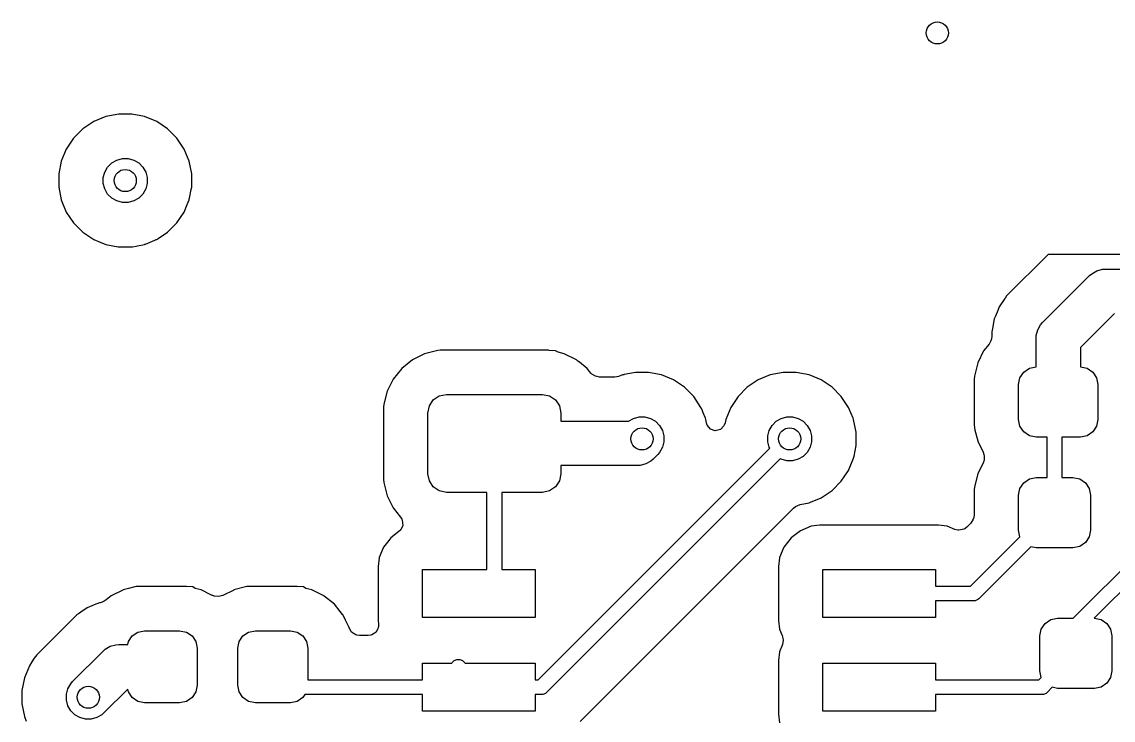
# Model space of a CAD drawing. Header units: inches. Extents: x 1.32 to 5.22, y -7.01 to -1.14.
# Drawn here: x 1.972 to 2.554, y -5.859 to -5.486 of the extents above; entities that cross this region are included whole.
import ezdxf

# ---------------------------------------------------------------- set-up
doc = ezdxf.new("R2010")
doc.units = ezdxf.units.IN
doc.header["$MEASUREMENT"] = 0
doc.layers.add('B.Cu', color=153, linetype='CONTINUOUS', true_color=0x4d7fc4)

msp = doc.modelspace()

# ---------------------------------------------------------------- linework, layer by layer
at = {"layer": 'B.Cu', "linetype": 'CONTINUOUS'}
for p, q in [((2.01077, -5.53945), (2.00496, -5.54333)), ((2.01722, -5.53678), (2.01077, -5.53945)), ((2.01077, -5.53945), (2.01077, -5.53945)), ((2.01077, -5.53945), (2.01077, -5.53945)), ((2.02407, -5.53541), (2.01722, -5.53678)), ((2.01722, -5.53678), (2.01722, -5.53678)), ((2.01722, -5.53678), (2.01722, -5.53678)), ((2.03105, -5.53541), (2.02407, -5.53541)), ((2.02407, -5.53541), (2.02407, -5.53541)), ((2.02407, -5.53541), (2.02407, -5.53541)), ((2.0379, -5.53678), (2.03105, -5.53541)), ((2.03105, -5.53541), (2.03105, -5.53541)), ((2.03105, -5.53541), (2.03105, -5.53541)), ((2.04435, -5.53945), (2.0379, -5.53678)), ((2.0379, -5.53678), (2.0379, -5.53678)), ((2.0379, -5.53678), (2.0379, -5.53678)), ((2.05016, -5.54333), (2.04435, -5.53945)), ((2.04435, -5.53945), (2.04435, -5.53945)), ((2.04435, -5.53945), (2.04435, -5.53945)), ((2.04435, -5.53945), (2.04435, -5.53945)), ((2.04435, -5.53945), (2.04435, -5.53945)), ((2.00496, -5.54333), (2.00002, -5.54827)), ((2.00496, -5.54333), (2.00496, -5.54333)), ((2.00496, -5.54333), (2.00496, -5.54333)), ((2.0551, -5.54827), (2.05016, -5.54333)), ((2.05016, -5.54333), (2.05016, -5.54333)), ((2.05016, -5.54333), (2.05016, -5.54333)), ((2.00002, -5.54827), (1.99614, -5.55407)), ((2.00002, -5.54827), (2.00002, -5.54827)), ((2.00002, -5.54827), (2.00002, -5.54827)), ((2.05898, -5.55407), (2.0551, -5.54827)), ((2.0551, -5.54827), (2.0551, -5.54827)), ((2.0551, -5.54827), (2.0551, -5.54827)), ((1.99614, -5.55407), (1.99347, -5.56052)), ((1.99614, -5.55407), (1.99614, -5.55407)), ((1.99614, -5.55407), (1.99614, -5.55407)), ((2.06165, -5.56052), (2.05898, -5.55407)), ((2.05898, -5.55407), (2.05898, -5.55407)), ((1.99347, -5.56053), (1.99211, -5.56737)), ((1.99347, -5.56052), (1.99347, -5.56053)), ((1.99347, -5.56053), (1.99347, -5.56053)), ((2.01819, -5.56368), (2.02037, -5.5615)), ((2.02037, -5.5615), (2.02304, -5.55995)), ((2.02304, -5.55995), (2.02602, -5.55916)), ((2.02602, -5.55916), (2.0291, -5.55916)), ((2.0291, -5.55916), (2.03208, -5.55995)), ((2.03208, -5.55995), (2.03475, -5.5615)), ((2.03475, -5.5615), (2.03693, -5.56368)), ((2.06165, -5.56053), (2.06165, -5.56052)), ((2.063, -5.56729), (2.06165, -5.56053)), ((1.99211, -5.56737), (1.99211, -5.57436)), ((2.01585, -5.56932), (2.01665, -5.56635)), ((2.01585, -5.57241), (2.01585, -5.56932)), ((2.01665, -5.56635), (2.01819, -5.56368)), ((2.03693, -5.56368), (2.03847, -5.56635)), ((2.03847, -5.56635), (2.03927, -5.56932)), ((2.03927, -5.56932), (2.03927, -5.57241)), ((2.06301, -5.56737), (2.063, -5.56729)), ((2.06301, -5.57436), (2.06301, -5.56737)), ((1.99211, -5.57436), (1.99347, -5.58121)), ((2.01665, -5.57539), (2.01585, -5.57241)), ((2.03927, -5.57241), (2.03847, -5.57539)), ((2.06277, -5.57557), (2.06301, -5.57436)), ((2.01819, -5.57806), (2.01665, -5.57539)), ((2.02037, -5.58024), (2.01819, -5.57806)), ((2.02304, -5.58178), (2.02037, -5.58024)), ((2.03475, -5.58024), (2.03208, -5.58178)), ((2.03693, -5.57806), (2.03475, -5.58024)), ((2.03847, -5.57539), (2.03693, -5.57806)), ((2.06165, -5.58121), (2.06173, -5.58082)), ((2.06173, -5.58082), (2.06185, -5.58022)), ((2.06185, -5.58022), (2.06277, -5.57557)), ((2.06277, -5.57557), (2.06277, -5.57557)), ((1.99347, -5.58121), (1.99347, -5.58121)), ((1.99347, -5.58121), (1.99347, -5.58121)), ((1.99347, -5.58121), (1.99614, -5.58766)), ((2.02602, -5.58258), (2.02304, -5.58178)), ((2.0291, -5.58258), (2.02602, -5.58258)), ((2.03208, -5.58178), (2.0291, -5.58258)), ((2.05898, -5.58766), (2.0606, -5.58374)), ((2.0606, -5.58374), (2.06165, -5.58121)), ((2.06165, -5.58121), (2.06165, -5.58121)), ((2.06165, -5.58121), (2.06165, -5.58121)), ((1.99614, -5.58766), (1.99614, -5.58766)), ((1.99614, -5.58766), (1.99614, -5.58766)), ((1.99614, -5.58766), (2.00002, -5.59347)), ((2.0551, -5.59347), (2.05898, -5.58766)), ((2.00002, -5.59347), (2.00002, -5.59347)), ((2.00002, -5.59347), (2.00002, -5.59347)), ((2.00002, -5.59347), (2.00496, -5.5984)), ((2.00496, -5.5984), (2.00496, -5.5984)), ((2.00496, -5.5984), (2.01077, -5.60228)), ((2.04516, -5.60174), (2.05016, -5.5984)), ((2.05016, -5.5984), (2.0551, -5.59347)), ((2.05016, -5.5984), (2.05016, -5.5984)), ((2.0551, -5.59347), (2.0551, -5.59347)), ((2.0551, -5.59347), (2.0551, -5.59347)), ((2.01077, -5.60228), (2.01077, -5.60228)), ((2.01077, -5.60228), (2.01415, -5.60368)), ((2.01415, -5.60368), (2.01722, -5.60496)), ((2.03834, -5.60477), (2.04341, -5.60268)), ((2.04341, -5.60268), (2.04409, -5.60239)), ((2.04409, -5.60239), (2.0442, -5.60235)), ((2.0442, -5.60235), (2.04426, -5.60233)), ((2.04426, -5.60233), (2.04444, -5.60225)), ((2.04444, -5.60225), (2.04481, -5.60209)), ((2.04481, -5.60209), (2.04516, -5.60174)), ((2.01722, -5.60496), (2.01722, -5.60496)), ((2.01722, -5.60496), (2.01722, -5.60496)), ((2.01722, -5.60496), (2.01722, -5.60496)), ((2.01722, -5.60496), (2.02377, -5.60626)), ((2.02377, -5.60626), (2.02387, -5.60629)), ((2.02387, -5.60629), (2.02407, -5.60632)), ((2.02407, -5.60632), (2.03105, -5.60632)), ((2.03105, -5.60632), (2.03121, -5.60632)), ((2.03121, -5.60632), (2.03152, -5.60623)), ((2.03152, -5.60623), (2.03333, -5.60586)), ((2.03333, -5.60586), (2.03406, -5.60572)), ((2.03333, -5.60586), (2.03333, -5.60586)), ((2.03406, -5.60572), (2.0379, -5.60496)), ((2.0379, -5.60496), (2.03803, -5.6049)), ((2.0379, -5.60496), (2.0379, -5.60496)), ((2.0379, -5.60496), (2.0379, -5.60496)), ((2.03803, -5.6049), (2.03834, -5.60477)), ((2.03834, -5.60477), (2.03834, -5.60477)), ((2.51974, -5.61024), (2.49756, -5.63242)), ((2.77559, -5.61024), (2.51974, -5.61024)), ((2.51675, -5.64667), (2.54185, -5.62157)), ((2.54185, -5.62157), (2.54301, -5.62055)), ((2.54301, -5.62055), (2.54568, -5.61901)), ((2.54568, -5.61901), (2.54866, -5.61821)), ((2.54866, -5.61821), (2.5502, -5.61811)), ((2.5502, -5.61811), (2.93307, -5.61811)), ((2.49756, -5.63242), (2.49678, -5.63358)), ((2.49368, -5.63823), (2.49284, -5.64026)), ((2.49665, -5.63378), (2.49368, -5.63823)), ((2.49678, -5.63358), (2.49665, -5.63378)), ((2.49665, -5.63378), (2.49665, -5.63378)), ((2.49678, -5.63358), (2.49678, -5.63358)), ((2.49101, -5.64468), (2.48998, -5.64982)), ((2.49159, -5.64328), (2.49101, -5.64468)), ((2.49101, -5.64468), (2.49101, -5.64468)), ((2.49284, -5.64026), (2.49159, -5.64328)), ((2.55509, -5.64173), (2.53691, -5.65991)), ((2.48998, -5.64982), (2.48965, -5.65153)), ((2.48998, -5.64982), (2.48998, -5.64982)), ((2.51339, -5.65348), (2.51419, -5.6505)), ((2.51419, -5.6505), (2.51573, -5.64783)), ((2.51573, -5.64783), (2.51675, -5.64667)), ((2.48912, -5.65644), (2.48824, -5.65812)), ((2.48945, -5.65533), (2.48912, -5.65644)), ((2.48965, -5.65396), (2.48945, -5.65533)), ((2.48965, -5.65153), (2.48965, -5.65396)), ((2.51329, -5.65502), (2.51339, -5.65348)), ((2.51329, -5.67028), (2.51329, -5.65502)), ((2.19427, -5.66151), (2.1872, -5.66327)), ((2.19544, -5.66143), (2.19427, -5.66151)), ((2.19591, -5.6614), (2.19544, -5.66143)), ((2.19544, -5.66143), (2.19544, -5.66143)), ((2.25291, -5.6614), (2.19591, -5.6614)), ((2.25332, -5.66143), (2.25291, -5.6614)), ((2.25291, -5.6614), (2.25291, -5.6614)), ((2.25369, -5.66145), (2.25332, -5.66143)), ((2.25332, -5.66143), (2.25332, -5.66143)), ((2.25704, -5.66168), (2.25369, -5.66145)), ((2.25838, -5.66246), (2.25704, -5.66168)), ((2.26162, -5.66327), (2.25838, -5.66246)), ((2.48532, -5.66175), (2.48214, -5.66818)), ((2.48823, -5.65814), (2.48532, -5.66175)), ((2.48532, -5.66175), (2.48532, -5.66175)), ((2.48532, -5.66175), (2.48532, -5.66175)), ((2.48824, -5.65812), (2.48823, -5.65814)), ((2.53691, -5.65991), (2.53691, -5.67028)), ((2.18068, -5.6665), (2.175, -5.67107)), ((2.18719, -5.66327), (2.18068, -5.6665)), ((2.1872, -5.66327), (2.18719, -5.66327)), ((2.1872, -5.66327), (2.1872, -5.66327)), ((2.26814, -5.6665), (2.26162, -5.66327)), ((2.26162, -5.66327), (2.26162, -5.66327)), ((2.26816, -5.66651), (2.26814, -5.6665)), ((2.26825, -5.66658), (2.26816, -5.66651)), ((2.26835, -5.66667), (2.26825, -5.66658)), ((2.26825, -5.66658), (2.26825, -5.66658)), ((2.26899, -5.66718), (2.26835, -5.66667)), ((2.26978, -5.66782), (2.26899, -5.66718)), ((2.27382, -5.67107), (2.26978, -5.66782)), ((2.48214, -5.66818), (2.4804, -5.67515)), ((2.48214, -5.66818), (2.48214, -5.66818)), ((2.175, -5.67107), (2.17044, -5.67674)), ((2.175, -5.67107), (2.175, -5.67107)), ((2.2758, -5.67354), (2.27382, -5.67107)), ((2.27382, -5.67107), (2.27382, -5.67107)), ((2.27635, -5.67411), (2.2758, -5.67354)), ((2.27639, -5.67415), (2.27635, -5.67411)), ((2.27828, -5.67521), (2.27639, -5.67415)), ((2.29966, -5.67321), (2.29367, -5.6744)), ((2.30664, -5.67321), (2.29966, -5.67321)), ((2.29966, -5.67321), (2.29966, -5.67321)), ((2.29966, -5.67321), (2.29966, -5.67321)), ((2.31349, -5.67457), (2.30664, -5.67321)), ((2.30664, -5.67321), (2.30664, -5.67321)), ((2.30664, -5.67321), (2.30664, -5.67321)), ((2.3784, -5.67321), (2.37155, -5.67457)), ((2.38538, -5.67321), (2.3784, -5.67321)), ((2.3784, -5.67321), (2.3784, -5.67321)), ((2.3784, -5.67321), (2.3784, -5.67321)), ((2.39223, -5.67457), (2.38538, -5.67321)), ((2.38538, -5.67321), (2.38538, -5.67321)), ((2.38538, -5.67321), (2.38538, -5.67321)), ((2.50465, -5.67605), (2.50668, -5.67301)), ((2.50668, -5.67301), (2.50971, -5.67099)), ((2.50971, -5.67099), (2.51329, -5.67028)), ((2.53691, -5.67028), (2.54049, -5.67099)), ((2.54049, -5.67099), (2.54352, -5.67301)), ((2.54352, -5.67301), (2.54555, -5.67605)), ((2.17044, -5.67674), (2.16721, -5.68326)), ((2.17044, -5.67674), (2.17044, -5.67674)), ((2.27918, -5.67547), (2.27828, -5.67521)), ((2.28056, -5.67567), (2.27918, -5.67547)), ((2.28871, -5.67567), (2.28056, -5.67567)), ((2.28966, -5.67558), (2.28871, -5.67567)), ((2.29058, -5.67539), (2.28966, -5.67558)), ((2.2915, -5.67511), (2.29058, -5.67539)), ((2.29281, -5.67457), (2.2915, -5.67511)), ((2.29295, -5.67454), (2.29281, -5.67457)), ((2.29318, -5.6745), (2.29295, -5.67454)), ((2.29295, -5.67454), (2.29295, -5.67454)), ((2.29328, -5.67448), (2.29318, -5.6745)), ((2.2934, -5.67445), (2.29328, -5.67448)), ((2.29328, -5.67448), (2.29328, -5.67448)), ((2.29367, -5.6744), (2.2934, -5.67445)), ((2.2934, -5.67445), (2.2934, -5.67445)), ((2.2934, -5.67445), (2.2934, -5.67445)), ((2.29367, -5.6744), (2.29367, -5.6744)), ((2.31994, -5.67724), (2.31349, -5.67457)), ((2.31349, -5.67457), (2.31349, -5.67457)), ((2.31349, -5.67457), (2.31349, -5.67457)), ((2.32575, -5.68112), (2.31994, -5.67724)), ((2.31994, -5.67724), (2.31994, -5.67724)), ((2.31994, -5.67724), (2.31994, -5.67724)), ((2.31994, -5.67724), (2.31994, -5.67724)), ((2.31994, -5.67724), (2.31994, -5.67724)), ((2.3651, -5.67724), (2.35929, -5.68112)), ((2.37155, -5.67457), (2.3651, -5.67724)), ((2.3651, -5.67724), (2.3651, -5.67724)), ((2.3651, -5.67724), (2.3651, -5.67724)), ((2.37155, -5.67457), (2.37155, -5.67457)), ((2.37155, -5.67457), (2.37155, -5.67457)), ((2.39868, -5.67724), (2.39223, -5.67457)), ((2.39223, -5.67457), (2.39223, -5.67457)), ((2.39223, -5.67457), (2.39223, -5.67457)), ((2.40449, -5.68112), (2.39868, -5.67724)), ((2.39868, -5.67724), (2.39868, -5.67724)), ((2.39868, -5.67724), (2.39868, -5.67724)), ((2.39868, -5.67724), (2.39868, -5.67724)), ((2.39868, -5.67724), (2.39868, -5.67724)), ((2.48039, -5.6753), (2.4803, -5.67674)), ((2.4803, -5.67674), (2.4803, -5.67674)), ((2.4803, -5.67674), (2.4803, -5.67676)), ((2.4803, -5.67676), (2.4803, -5.70123)), ((2.4804, -5.67515), (2.48039, -5.6753)), ((2.48039, -5.6753), (2.48039, -5.6753)), ((2.4804, -5.67515), (2.4804, -5.67515)), ((2.50394, -5.67963), (2.50465, -5.67605)), ((2.50394, -5.69833), (2.50394, -5.67963)), ((2.54555, -5.67605), (2.54626, -5.67963)), ((2.54626, -5.67963), (2.54626, -5.69833)), ((2.1672, -5.68327), (2.16568, -5.68937)), ((2.16721, -5.68326), (2.1672, -5.68327)), ((2.19186, -5.68792), (2.19505, -5.68579)), ((2.19505, -5.68579), (2.19882, -5.68504)), ((2.19882, -5.68504), (2.25, -5.68504)), ((2.25, -5.68504), (2.25377, -5.68579)), ((2.25377, -5.68579), (2.25696, -5.68792)), ((2.33069, -5.68606), (2.32575, -5.68112)), ((2.32575, -5.68112), (2.32575, -5.68112)), ((2.32575, -5.68112), (2.32575, -5.68112)), ((2.35929, -5.68112), (2.35435, -5.68606)), ((2.35929, -5.68112), (2.35929, -5.68112)), ((2.35929, -5.68112), (2.35929, -5.68112)), ((2.40943, -5.68606), (2.40449, -5.68112)), ((2.40449, -5.68112), (2.40449, -5.68112)), ((2.40449, -5.68112), (2.40449, -5.68112)), ((2.16537, -5.6915), (2.16534, -5.69187)), ((2.16545, -5.69033), (2.16537, -5.6915)), ((2.16568, -5.68937), (2.16545, -5.69033)), ((2.18898, -5.69488), (2.18973, -5.69112)), ((2.18973, -5.69112), (2.19186, -5.68792)), ((2.25696, -5.68792), (2.25909, -5.69112)), ((2.25909, -5.69112), (2.25984, -5.69488)), ((2.33457, -5.69187), (2.33069, -5.68606)), ((2.33069, -5.68606), (2.33069, -5.68606)), ((2.33069, -5.68606), (2.33069, -5.68606)), ((2.35435, -5.68606), (2.35047, -5.69187)), ((2.35435, -5.68606), (2.35435, -5.68606)), ((2.35435, -5.68606), (2.35435, -5.68606)), ((2.41331, -5.69187), (2.40943, -5.68606)), ((2.40943, -5.68606), (2.40943, -5.68606)), ((2.40943, -5.68606), (2.40943, -5.68606)), ((2.16534, -5.69192), (2.16533, -5.69197)), ((2.16533, -5.69197), (2.16533, -5.73027)), ((2.16534, -5.69187), (2.16534, -5.69192)), ((2.18898, -5.72736), (2.18898, -5.69488)), ((2.25984, -5.69488), (2.25984, -5.69931)), ((2.29863, -5.69775), (2.30161, -5.69695)), ((2.30161, -5.69695), (2.30469, -5.69695)), ((2.30469, -5.69695), (2.30767, -5.69775)), ((2.33478, -5.69239), (2.33457, -5.69187)), ((2.33457, -5.69187), (2.33457, -5.69187)), ((2.33533, -5.69372), (2.33478, -5.69239)), ((2.33579, -5.69483), (2.33533, -5.69372)), ((2.33694, -5.69759), (2.33579, -5.69483)), ((2.35047, -5.69187), (2.3478, -5.69832)), ((2.35047, -5.69187), (2.35047, -5.69187)), ((2.35047, -5.69187), (2.35047, -5.69187)), ((2.37737, -5.69775), (2.38035, -5.69695)), ((2.38035, -5.69695), (2.38343, -5.69695)), ((2.38343, -5.69695), (2.38641, -5.69775)), ((2.41453, -5.69483), (2.41331, -5.69187)), ((2.41331, -5.69187), (2.41331, -5.69187)), ((2.4157, -5.69765), (2.41453, -5.69483)), ((2.25984, -5.69931), (2.29594, -5.69931)), ((2.29594, -5.69931), (2.29596, -5.69929)), ((2.29596, -5.69929), (2.29863, -5.69775)), ((2.30767, -5.69775), (2.31034, -5.69929)), ((2.31034, -5.69929), (2.31252, -5.70147)), ((2.31252, -5.70147), (2.31406, -5.70414)), ((2.33724, -5.69832), (2.33694, -5.69759)), ((2.33724, -5.69833), (2.33724, -5.69832)), ((2.33724, -5.69832), (2.33724, -5.69832)), ((2.33725, -5.6984), (2.33724, -5.69833)), ((2.33759, -5.70006), (2.33725, -5.6984)), ((2.33762, -5.70023), (2.33759, -5.70006)), ((2.33797, -5.70131), (2.33762, -5.70023)), ((2.33805, -5.70149), (2.33797, -5.70131)), ((2.33964, -5.70342), (2.33805, -5.70149)), ((2.33805, -5.70149), (2.33805, -5.70149)), ((2.34682, -5.70173), (2.34491, -5.70371)), ((2.34698, -5.70141), (2.34682, -5.70173)), ((2.34744, -5.7001), (2.34698, -5.70141)), ((2.3478, -5.69832), (2.34744, -5.7001)), ((2.3478, -5.69832), (2.3478, -5.69832)), ((2.37098, -5.70414), (2.37252, -5.70147)), ((2.37252, -5.70147), (2.3747, -5.69929)), ((2.3747, -5.69929), (2.37737, -5.69775)), ((2.38641, -5.69775), (2.38908, -5.69929)), ((2.38908, -5.69929), (2.39126, -5.70147)), ((2.39126, -5.70147), (2.3928, -5.70414)), ((2.41598, -5.69832), (2.4157, -5.69765)), ((2.41733, -5.70509), (2.41598, -5.69832)), ((2.41598, -5.69832), (2.41598, -5.69832)), ((2.4803, -5.70123), (2.4803, -5.70133)), ((2.4803, -5.70133), (2.48031, -5.70141)), ((2.48031, -5.70141), (2.48039, -5.70258)), ((2.48039, -5.70258), (2.48039, -5.70264)), ((2.48039, -5.70264), (2.4804, -5.70274)), ((2.4804, -5.70274), (2.4804, -5.70281)), ((2.4804, -5.70281), (2.4807, -5.70401)), ((2.50465, -5.70191), (2.50394, -5.69833)), ((2.50668, -5.70494), (2.50465, -5.70191)), ((2.54555, -5.70191), (2.54352, -5.70494)), ((2.54626, -5.69833), (2.54555, -5.70191)), ((2.31406, -5.70414), (2.31486, -5.70712)), ((2.31486, -5.70712), (2.31486, -5.7102)), ((2.34223, -5.70434), (2.33964, -5.70342)), ((2.34491, -5.70371), (2.34223, -5.70434)), ((2.37018, -5.70712), (2.37098, -5.70414)), ((2.37018, -5.7102), (2.37018, -5.70712)), ((2.3928, -5.70414), (2.3936, -5.70712)), ((2.3936, -5.70712), (2.3936, -5.7102)), ((2.41734, -5.70516), (2.41733, -5.70509)), ((2.41734, -5.71216), (2.41734, -5.70516)), ((2.4807, -5.70401), (2.48214, -5.70977)), ((2.50971, -5.70697), (2.50668, -5.70494)), ((2.51329, -5.70768), (2.50971, -5.70697)), ((2.51919, -5.70768), (2.51329, -5.70768)), ((2.51919, -5.72933), (2.51919, -5.70768)), ((2.53691, -5.70768), (2.52707, -5.70768)), ((2.52707, -5.70768), (2.52707, -5.72933)), ((2.54049, -5.70697), (2.53691, -5.70768)), ((2.54352, -5.70494), (2.54049, -5.70697)), ((2.24778, -5.8372), (2.37128, -5.7137)), ((2.31406, -5.71318), (2.31252, -5.71585)), ((2.31486, -5.7102), (2.31406, -5.71318)), ((2.37098, -5.71318), (2.37018, -5.7102)), ((2.37128, -5.7137), (2.37098, -5.71318)), ((2.3928, -5.71318), (2.39126, -5.71585)), ((2.3936, -5.7102), (2.3928, -5.71318)), ((2.4162, -5.71792), (2.41733, -5.71224)), ((2.41733, -5.71224), (2.41734, -5.71216)), ((2.48214, -5.70977), (2.48214, -5.70979)), ((2.48214, -5.70979), (2.4822, -5.70989)), ((2.4822, -5.70989), (2.48508, -5.71571)), ((2.37685, -5.71927), (2.25219, -5.84393)), ((2.30788, -5.72049), (2.30521, -5.72203)), ((2.30904, -5.71947), (2.30788, -5.72049)), ((2.3115, -5.71701), (2.30904, -5.71947)), ((2.31252, -5.71585), (2.3115, -5.71701)), ((2.37737, -5.71957), (2.37685, -5.71927)), ((2.38035, -5.72037), (2.37737, -5.71957)), ((2.38343, -5.72037), (2.38035, -5.72037)), ((2.38641, -5.71957), (2.38343, -5.72037)), ((2.38908, -5.71803), (2.38641, -5.71957)), ((2.39126, -5.71585), (2.38908, -5.71803)), ((2.41331, -5.72545), (2.41529, -5.72067)), ((2.41529, -5.72067), (2.41598, -5.719)), ((2.41598, -5.719), (2.41608, -5.7185)), ((2.41598, -5.719), (2.41598, -5.719)), ((2.41608, -5.7185), (2.4162, -5.71792)), ((2.48508, -5.71571), (2.48551, -5.71703)), ((2.48551, -5.72026), (2.4852, -5.72106)), ((2.48551, -5.71703), (2.48567, -5.71792)), ((2.48555, -5.72014), (2.48551, -5.72026)), ((2.48567, -5.71792), (2.48555, -5.72014)), ((2.30069, -5.72293), (2.25984, -5.72293)), ((2.25984, -5.72293), (2.25984, -5.72736)), ((2.30223, -5.72283), (2.30069, -5.72293)), ((2.30521, -5.72203), (2.30223, -5.72283)), ((2.40943, -5.73126), (2.41331, -5.72545)), ((2.4852, -5.72106), (2.48214, -5.72723)), ((2.16533, -5.73027), (2.16545, -5.73191)), ((2.16545, -5.73191), (2.16545, -5.73191)), ((2.16545, -5.73191), (2.1672, -5.73898)), ((2.18973, -5.73113), (2.18898, -5.72736)), ((2.19186, -5.73432), (2.18973, -5.73113)), ((2.25909, -5.73113), (2.25696, -5.73432)), ((2.25984, -5.72736), (2.25909, -5.73113)), ((2.40449, -5.7362), (2.40943, -5.73126)), ((2.48214, -5.72724), (2.4804, -5.7342)), ((2.48214, -5.72723), (2.48214, -5.72724)), ((2.50465, -5.7351), (2.50668, -5.73207)), ((2.50668, -5.73207), (2.50971, -5.73004)), ((2.50971, -5.73004), (2.51329, -5.72933)), ((2.51329, -5.72933), (2.51919, -5.72933)), ((2.52707, -5.72933), (2.53297, -5.72933)), ((2.53297, -5.72933), (2.53655, -5.73004)), ((2.53655, -5.73004), (2.53958, -5.73207)), ((2.53958, -5.73207), (2.54161, -5.7351)), ((2.19505, -5.73646), (2.19186, -5.73432)), ((2.19882, -5.7372), (2.19505, -5.73646)), ((2.22047, -5.7372), (2.19882, -5.7372)), ((2.22047, -5.77835), (2.22047, -5.7372)), ((2.25, -5.7372), (2.22835, -5.7372)), ((2.22835, -5.7372), (2.22835, -5.77835)), ((2.25377, -5.73646), (2.25, -5.7372)), ((2.25696, -5.73432), (2.25377, -5.73646)), ((2.39868, -5.74008), (2.40449, -5.7362)), ((2.4804, -5.7342), (2.4803, -5.73581)), ((2.4803, -5.73581), (2.4803, -5.74914)), ((2.50394, -5.73868), (2.50465, -5.7351)), ((2.54161, -5.7351), (2.54232, -5.73868)), ((2.1672, -5.73898), (2.1672, -5.73898)), ((2.1672, -5.73898), (2.1672, -5.73898)), ((2.1672, -5.73898), (2.17044, -5.7455)), ((2.38617, -5.74419), (2.38755, -5.74368)), ((2.38755, -5.74368), (2.39223, -5.74275)), ((2.39223, -5.74275), (2.39298, -5.74244)), ((2.39298, -5.74244), (2.39868, -5.74008)), ((2.39868, -5.74008), (2.39868, -5.74008)), ((2.39868, -5.74008), (2.39868, -5.74008)), ((2.50394, -5.75738), (2.50394, -5.73868)), ((2.54232, -5.73868), (2.54232, -5.75738)), ((2.17044, -5.7455), (2.17433, -5.75034)), ((2.27008, -5.85948), (2.38391, -5.74564)), ((2.38391, -5.74564), (2.38502, -5.74481)), ((2.38502, -5.74481), (2.38617, -5.74419)), ((2.4803, -5.74914), (2.4801, -5.75052)), ((2.17433, -5.75034), (2.17504, -5.75154)), ((2.17556, -5.75488), (2.17451, -5.75712)), ((2.17504, -5.75154), (2.17517, -5.75186)), ((2.17517, -5.75186), (2.17527, -5.75211)), ((2.17527, -5.75211), (2.17556, -5.75484)), ((2.17556, -5.75484), (2.17556, -5.75488)), ((2.39332, -5.75531), (2.38757, -5.7577)), ((2.39794, -5.7547), (2.39332, -5.75531)), ((2.39332, -5.75531), (2.39332, -5.75531)), ((2.39332, -5.75531), (2.39332, -5.75531)), ((2.4612, -5.7547), (2.39794, -5.7547)), ((2.39794, -5.7547), (2.39794, -5.7547)), ((2.46127, -5.75471), (2.4612, -5.7547)), ((2.4612, -5.7547), (2.4612, -5.7547)), ((2.4612, -5.7547), (2.4612, -5.7547)), ((2.4612, -5.7547), (2.4612, -5.7547)), ((2.46582, -5.75531), (2.46127, -5.75471)), ((2.47002, -5.75706), (2.46582, -5.75531)), ((2.46582, -5.75531), (2.46582, -5.75531)), ((2.47725, -5.75491), (2.47642, -5.75574)), ((2.47857, -5.75359), (2.47725, -5.75491)), ((2.47725, -5.75491), (2.47725, -5.75491)), ((2.47981, -5.75151), (2.47857, -5.75359)), ((2.4801, -5.75052), (2.47981, -5.75151)), ((2.16916, -5.76149), (2.16805, -5.76294)), ((2.1735, -5.75816), (2.16916, -5.76148)), ((2.16916, -5.76148), (2.16916, -5.76149)), ((2.17429, -5.7574), (2.1735, -5.75816)), ((2.17451, -5.75712), (2.17429, -5.7574)), ((2.38263, -5.76148), (2.37884, -5.76642)), ((2.38757, -5.7577), (2.38263, -5.76148)), ((2.47154, -5.75741), (2.47002, -5.75706)), ((2.47208, -5.75745), (2.47154, -5.75741)), ((2.47477, -5.75687), (2.47208, -5.75745)), ((2.47208, -5.75745), (2.47208, -5.75745)), ((2.47531, -5.75657), (2.47477, -5.75687)), ((2.47642, -5.75574), (2.47531, -5.75657)), ((2.47839, -5.7872), (2.50465, -5.76095)), ((2.50465, -5.76095), (2.50394, -5.75738)), ((2.53311, -5.80433), (2.5765, -5.76095)), ((2.54161, -5.76096), (2.53958, -5.76399)), ((2.54232, -5.75738), (2.54161, -5.76096)), ((2.16537, -5.76642), (2.16306, -5.77201)), ((2.16805, -5.76294), (2.16537, -5.76642)), ((2.16537, -5.76642), (2.16537, -5.76642)), ((2.16805, -5.76294), (2.16805, -5.76294)), ((2.37884, -5.76642), (2.37652, -5.77201)), ((2.51054, -5.76619), (2.4828, -5.79393)), ((2.51329, -5.76673), (2.51054, -5.76619)), ((2.53297, -5.76673), (2.51329, -5.76673)), ((2.53655, -5.76602), (2.53297, -5.76673)), ((2.53958, -5.76399), (2.53655, -5.76602)), ((2.58239, -5.76619), (2.54425, -5.80433)), ((2.16299, -5.77217), (2.16238, -5.7768)), ((2.163, -5.77213), (2.16299, -5.77217)), ((2.16306, -5.77201), (2.163, -5.77213)), ((2.37645, -5.77217), (2.37585, -5.7768)), ((2.37647, -5.77213), (2.37645, -5.77217)), ((2.37652, -5.77201), (2.37647, -5.77213)), ((2.16238, -5.7768), (2.16238, -5.80549)), ((2.18602, -5.80394), (2.18602, -5.77835)), ((2.18602, -5.77835), (2.22047, -5.77835)), ((2.22835, -5.77835), (2.24618, -5.77835)), ((2.24618, -5.77835), (2.24618, -5.80394)), ((2.37585, -5.7768), (2.37585, -5.80549)), ((2.39949, -5.80394), (2.39949, -5.77835)), ((2.39949, -5.77835), (2.45965, -5.77835)), ((2.45965, -5.77835), (2.45965, -5.7872)), ((2.02633, -5.78928), (2.02002, -5.79241)), ((2.02643, -5.78923), (2.02633, -5.78928)), ((2.02645, -5.78922), (2.02643, -5.78923)), ((2.02923, -5.78853), (2.02645, -5.78922)), ((2.02645, -5.78922), (2.02645, -5.78922)), ((2.03341, -5.78749), (2.02923, -5.78853)), ((2.03348, -5.78748), (2.03341, -5.78749)), ((2.03358, -5.78748), (2.03348, -5.78748)), ((2.03376, -5.78747), (2.03358, -5.78748)), ((2.03489, -5.78739), (2.03376, -5.78747)), ((2.03499, -5.78738), (2.03489, -5.78739)), ((2.03503, -5.78738), (2.03499, -5.78738)), ((2.05946, -5.78738), (2.03503, -5.78738)), ((2.06, -5.78742), (2.05946, -5.78738)), ((2.05946, -5.78738), (2.05946, -5.78738)), ((2.06026, -5.78744), (2.06, -5.78742)), ((2.06, -5.78742), (2.06, -5.78742)), ((2.06357, -5.78766), (2.06026, -5.78744)), ((2.06491, -5.78844), (2.06357, -5.78766)), ((2.06804, -5.78922), (2.06491, -5.78844)), ((2.06805, -5.78923), (2.06804, -5.78922)), ((2.06804, -5.78922), (2.06804, -5.78922)), ((2.07324, -5.7918), (2.06805, -5.78923)), ((2.08539, -5.78928), (2.07957, -5.79217)), ((2.08549, -5.78923), (2.08539, -5.78928)), ((2.09247, -5.78749), (2.08549, -5.78923)), ((2.09253, -5.78748), (2.09247, -5.78749)), ((2.09263, -5.78748), (2.09253, -5.78748)), ((2.09282, -5.78747), (2.09263, -5.78748)), ((2.09395, -5.78739), (2.09282, -5.78747)), ((2.09404, -5.78738), (2.09395, -5.78739)), ((2.09408, -5.78738), (2.09404, -5.78738)), ((2.11852, -5.78738), (2.09408, -5.78738)), ((2.11906, -5.78742), (2.11852, -5.78738)), ((2.11852, -5.78738), (2.11852, -5.78738)), ((2.11932, -5.78744), (2.11906, -5.78742)), ((2.11906, -5.78742), (2.11906, -5.78742)), ((2.12262, -5.78766), (2.11932, -5.78744)), ((2.12396, -5.78844), (2.12262, -5.78766)), ((2.12709, -5.78922), (2.12396, -5.78844)), ((2.13354, -5.79242), (2.12709, -5.78922)), ((2.12709, -5.78922), (2.12709, -5.78922)), ((2.45965, -5.7872), (2.47839, -5.7872)), ((2.01377, -5.79613), (2.01103, -5.79726)), ((2.01418, -5.79604), (2.01377, -5.79613)), ((2.01377, -5.79613), (2.01377, -5.79613)), ((2.01377, -5.79613), (2.01377, -5.79613)), ((2.01377, -5.79613), (2.01377, -5.79613)), ((2.01529, -5.79568), (2.01418, -5.79604)), ((2.01633, -5.7952), (2.01529, -5.79568)), ((2.01733, -5.79458), (2.01633, -5.7952)), ((2.02002, -5.79241), (2.01733, -5.79458)), ((2.07397, -5.79217), (2.07324, -5.7918)), ((2.07422, -5.79229), (2.07397, -5.79217)), ((2.07501, -5.7926), (2.07422, -5.79229)), ((2.07508, -5.79262), (2.07501, -5.7926)), ((2.07513, -5.79263), (2.07508, -5.79262)), ((2.07736, -5.79276), (2.07513, -5.79263)), ((2.07825, -5.7926), (2.07736, -5.79276)), ((2.07957, -5.79217), (2.07825, -5.7926)), ((2.13363, -5.79249), (2.13354, -5.79242)), ((2.13373, -5.79258), (2.13363, -5.79249)), ((2.13363, -5.79249), (2.13363, -5.79249)), ((2.13912, -5.79691), (2.13373, -5.79258)), ((2.48002, -5.79508), (2.45965, -5.79508)), ((2.45965, -5.79508), (2.45965, -5.80394)), ((2.48079, -5.795), (2.48002, -5.79508)), ((2.48221, -5.79442), (2.48079, -5.795)), ((2.4828, -5.79393), (2.48221, -5.79442)), ((2.00268, -5.8019), (2.00166, -5.80258)), ((2.00384, -5.80112), (2.00268, -5.8019)), ((2.00732, -5.7988), (2.00384, -5.80112)), ((2.01103, -5.79726), (2.00732, -5.7988)), ((2.00732, -5.7988), (2.00732, -5.7988)), ((2.14213, -5.80066), (2.13912, -5.79691)), ((2.14345, -5.80229), (2.14213, -5.80066)), ((2.00151, -5.80268), (1.98034, -5.82386)), ((2.00166, -5.80258), (2.00151, -5.80268)), ((2.14353, -5.80239), (2.14345, -5.80229)), ((2.14365, -5.80255), (2.14353, -5.80239)), ((2.14353, -5.80239), (2.14353, -5.80239)), ((2.14374, -5.80277), (2.14365, -5.80255)), ((2.14507, -5.80544), (2.14374, -5.80277)), ((2.1468, -5.80893), (2.14507, -5.80544)), ((2.16238, -5.80549), (2.16263, -5.80735)), ((2.16263, -5.80735), (2.16254, -5.80788)), ((2.16254, -5.80788), (2.16265, -5.80841)), ((2.24618, -5.80394), (2.18602, -5.80394)), ((2.37585, -5.80549), (2.37645, -5.81011)), ((2.45965, -5.80394), (2.39949, -5.80394)), ((2.51603, -5.8101), (2.51805, -5.80707)), ((2.51805, -5.80707), (2.52109, -5.80504)), ((2.52109, -5.80504), (2.52467, -5.80433)), ((2.52467, -5.80433), (2.53311, -5.80433)), ((2.54425, -5.80433), (2.54435, -5.80433)), ((2.54435, -5.80433), (2.54793, -5.80504)), ((2.54793, -5.80504), (2.55096, -5.80707)), ((2.55096, -5.80707), (2.55299, -5.8101)), ((2.02926, -5.8168), (2.03128, -5.81376)), ((2.03128, -5.81376), (2.03432, -5.81174)), ((2.03432, -5.81174), (2.03789, -5.81102)), ((2.03789, -5.81102), (2.05659, -5.81102)), ((2.05659, -5.81102), (2.06017, -5.81174)), ((2.06017, -5.81174), (2.06321, -5.81376)), ((2.06321, -5.81376), (2.06523, -5.8168)), ((2.08831, -5.8168), (2.09034, -5.81376)), ((2.09034, -5.81376), (2.09337, -5.81174)), ((2.09337, -5.81174), (2.09695, -5.81102)), ((2.09695, -5.81102), (2.11565, -5.81102)), ((2.11565, -5.81102), (2.11923, -5.81174)), ((2.11923, -5.81174), (2.12226, -5.81376)), ((2.12226, -5.81376), (2.12429, -5.8168)), ((2.14693, -5.80944), (2.1468, -5.80893)), ((2.14797, -5.81145), (2.14693, -5.80944)), ((2.14819, -5.8117), (2.14797, -5.81145)), ((2.15051, -5.81319), (2.14819, -5.8117)), ((2.1511, -5.81337), (2.15051, -5.81319)), ((2.15247, -5.81356), (2.1511, -5.81337)), ((2.15719, -5.81356), (2.15247, -5.81356)), ((2.15854, -5.81337), (2.15719, -5.81356)), ((2.15905, -5.81323), (2.15854, -5.81337)), ((2.16135, -5.81178), (2.15905, -5.81323)), ((2.16211, -5.81017), (2.16135, -5.81178)), ((2.1622, -5.81007), (2.16211, -5.81017)), ((2.16223, -5.80992), (2.1622, -5.81007)), ((2.16252, -5.80929), (2.16223, -5.80992)), ((2.16261, -5.80874), (2.16252, -5.80929)), ((2.16265, -5.80841), (2.16261, -5.80874)), ((2.37645, -5.81011), (2.37645, -5.81011)), ((2.37645, -5.81011), (2.37646, -5.81011)), ((2.37646, -5.81011), (2.37646, -5.81011)), ((2.37646, -5.81011), (2.37791, -5.81363)), ((2.37791, -5.81363), (2.37826, -5.81497)), ((2.51531, -5.81368), (2.51603, -5.8101)), ((2.51531, -5.83238), (2.51531, -5.81368)), ((2.55299, -5.8101), (2.5537, -5.81368)), ((2.5537, -5.81368), (2.5537, -5.83238)), ((2.01692, -5.82085), (2.01959, -5.8193)), ((2.01959, -5.8193), (2.02257, -5.81851)), ((2.02257, -5.81851), (2.02411, -5.81841)), ((2.02411, -5.81841), (2.02893, -5.81841)), ((2.02893, -5.81841), (2.02926, -5.8168)), ((2.06523, -5.8168), (2.06594, -5.82037)), ((2.0876, -5.82037), (2.08831, -5.8168)), ((2.12429, -5.8168), (2.125, -5.82037)), ((2.37802, -5.81839), (2.37646, -5.82217)), ((2.37837, -5.816), (2.37802, -5.81839)), ((2.37826, -5.81497), (2.37837, -5.816)), ((1.97978, -5.82469), (1.97909, -5.82572)), ((1.98034, -5.82386), (1.97978, -5.82469)), ((1.97978, -5.82469), (1.97978, -5.82469)), ((1.98034, -5.82386), (1.98034, -5.82386)), ((1.99952, -5.83811), (2.01576, -5.82186)), ((2.01576, -5.82186), (2.01692, -5.82085)), ((2.06594, -5.82037), (2.06594, -5.84006)), ((2.0876, -5.84006), (2.0876, -5.82037)), ((2.125, -5.82037), (2.125, -5.8372)), ((2.37645, -5.82217), (2.37585, -5.8268)), ((2.37646, -5.82217), (2.37645, -5.82217)), ((1.97646, -5.82966), (1.97554, -5.83187)), ((1.9778, -5.82766), (1.97646, -5.82966)), ((1.97646, -5.82966), (1.97646, -5.82966)), ((1.97909, -5.82572), (1.9778, -5.82766)), ((2.18602, -5.8372), (2.18602, -5.82835)), ((2.18602, -5.82835), (2.20177, -5.82835)), ((2.20177, -5.82835), (2.2019, -5.82803)), ((2.2019, -5.82803), (2.20299, -5.82694)), ((2.20299, -5.82694), (2.20441, -5.82636)), ((2.20441, -5.82636), (2.20595, -5.82636)), ((2.20595, -5.82636), (2.20736, -5.82694)), ((2.20736, -5.82694), (2.20796, -5.82743)), ((2.20796, -5.82743), (2.20887, -5.82835)), ((2.20887, -5.82835), (2.24618, -5.82835)), ((2.24618, -5.82835), (2.24618, -5.8372)), ((2.37585, -5.8268), (2.37585, -5.85549)), ((2.39949, -5.85394), (2.39949, -5.82835)), ((2.39949, -5.82835), (2.45965, -5.82835)), ((2.45965, -5.82835), (2.45965, -5.8372)), ((1.97378, -5.83612), (1.97242, -5.84296)), ((1.97554, -5.83187), (1.97378, -5.83612)), ((1.97378, -5.83612), (1.97378, -5.83612)), ((1.97378, -5.83612), (1.97378, -5.83612)), ((2.51477, -5.8372), (2.51602, -5.83595)), ((2.51602, -5.83595), (2.51531, -5.83238)), ((2.55299, -5.83596), (2.55096, -5.83899)), ((2.5537, -5.83238), (2.55299, -5.83596)), ((1.97242, -5.84296), (1.97242, -5.84995)), ((1.99616, -5.84492), (1.99696, -5.84194)), ((1.99696, -5.84194), (1.9985, -5.83927)), ((1.9985, -5.83927), (1.99952, -5.83811)), ((2.02895, -5.84209), (2.01623, -5.85481)), ((2.02926, -5.84364), (2.02895, -5.84209)), ((2.06594, -5.84006), (2.06523, -5.84364)), ((2.08831, -5.84364), (2.0876, -5.84006)), ((2.125, -5.8372), (2.18602, -5.8372)), ((2.24618, -5.8372), (2.24778, -5.8372)), ((2.45965, -5.8372), (2.51477, -5.8372)), ((2.52192, -5.84119), (2.51918, -5.84393)), ((2.52467, -5.84173), (2.52192, -5.84119)), ((2.54435, -5.84173), (2.52467, -5.84173)), ((2.54793, -5.84102), (2.54435, -5.84173)), ((2.55096, -5.83899), (2.54793, -5.84102)), ((1.99616, -5.848), (1.99616, -5.84492)), ((1.99696, -5.85098), (1.99616, -5.848)), ((2.03128, -5.84667), (2.02926, -5.84364)), ((2.03432, -5.8487), (2.03128, -5.84667)), ((2.03789, -5.84941), (2.03432, -5.8487)), ((2.06017, -5.8487), (2.05659, -5.84941)), ((2.06321, -5.84667), (2.06017, -5.8487)), ((2.06523, -5.84364), (2.06321, -5.84667)), ((2.09034, -5.84667), (2.08831, -5.84364)), ((2.09337, -5.8487), (2.09034, -5.84667)), ((2.09695, -5.84941), (2.09337, -5.8487)), ((2.11923, -5.8487), (2.11565, -5.84941)), ((2.12226, -5.84667), (2.11923, -5.8487)), ((2.12333, -5.84508), (2.12226, -5.84667)), ((2.18602, -5.84508), (2.12333, -5.84508)), ((2.18602, -5.85394), (2.18602, -5.84508)), ((2.24941, -5.84508), (2.24618, -5.84508)), ((2.24618, -5.84508), (2.24618, -5.85394)), ((2.25018, -5.845), (2.24941, -5.84508)), ((2.2516, -5.84442), (2.25018, -5.845)), ((2.25219, -5.84393), (2.2516, -5.84442)), ((2.5164, -5.84508), (2.45965, -5.84508)), ((2.45965, -5.84508), (2.45965, -5.85394)), ((2.51717, -5.845), (2.5164, -5.84508)), ((2.51858, -5.84442), (2.51717, -5.845)), ((2.51918, -5.84393), (2.51858, -5.84442)), ((1.97242, -5.84995), (1.97378, -5.8568)), ((1.9985, -5.85365), (1.99696, -5.85098)), ((2.00068, -5.85583), (1.9985, -5.85365)), ((2.05659, -5.84941), (2.03789, -5.84941)), ((2.11565, -5.84941), (2.09695, -5.84941)), ((2.24618, -5.85394), (2.18602, -5.85394)), ((2.45965, -5.85394), (2.39949, -5.85394)), ((1.97378, -5.8568), (1.97378, -5.8568)), ((1.97378, -5.8568), (1.97378, -5.8568)), ((1.97378, -5.8568), (1.9748, -5.85925)), ((2.00335, -5.85737), (2.00068, -5.85583)), ((2.00633, -5.85817), (2.00335, -5.85737)), ((2.00942, -5.85817), (2.00633, -5.85817)), ((2.01239, -5.85737), (2.00942, -5.85817)), ((2.01506, -5.85583), (2.01239, -5.85737)), ((2.01623, -5.85481), (2.01506, -5.85583)), ((2.37585, -5.85549), (2.37645, -5.86011))]:
    msp.add_line(p, q, dxfattribs=at)
at = {"layer": 'B.Cu'}
for centre in [(2.46063, -5.49213), (2.02756, -5.57087), (2.30315, -5.70866), (2.38189, -5.70866), (2.00787, -5.84646)]:
    msp.add_circle(centre, 0.00591, dxfattribs=at)

doc.saveas('drawing.dxf')
